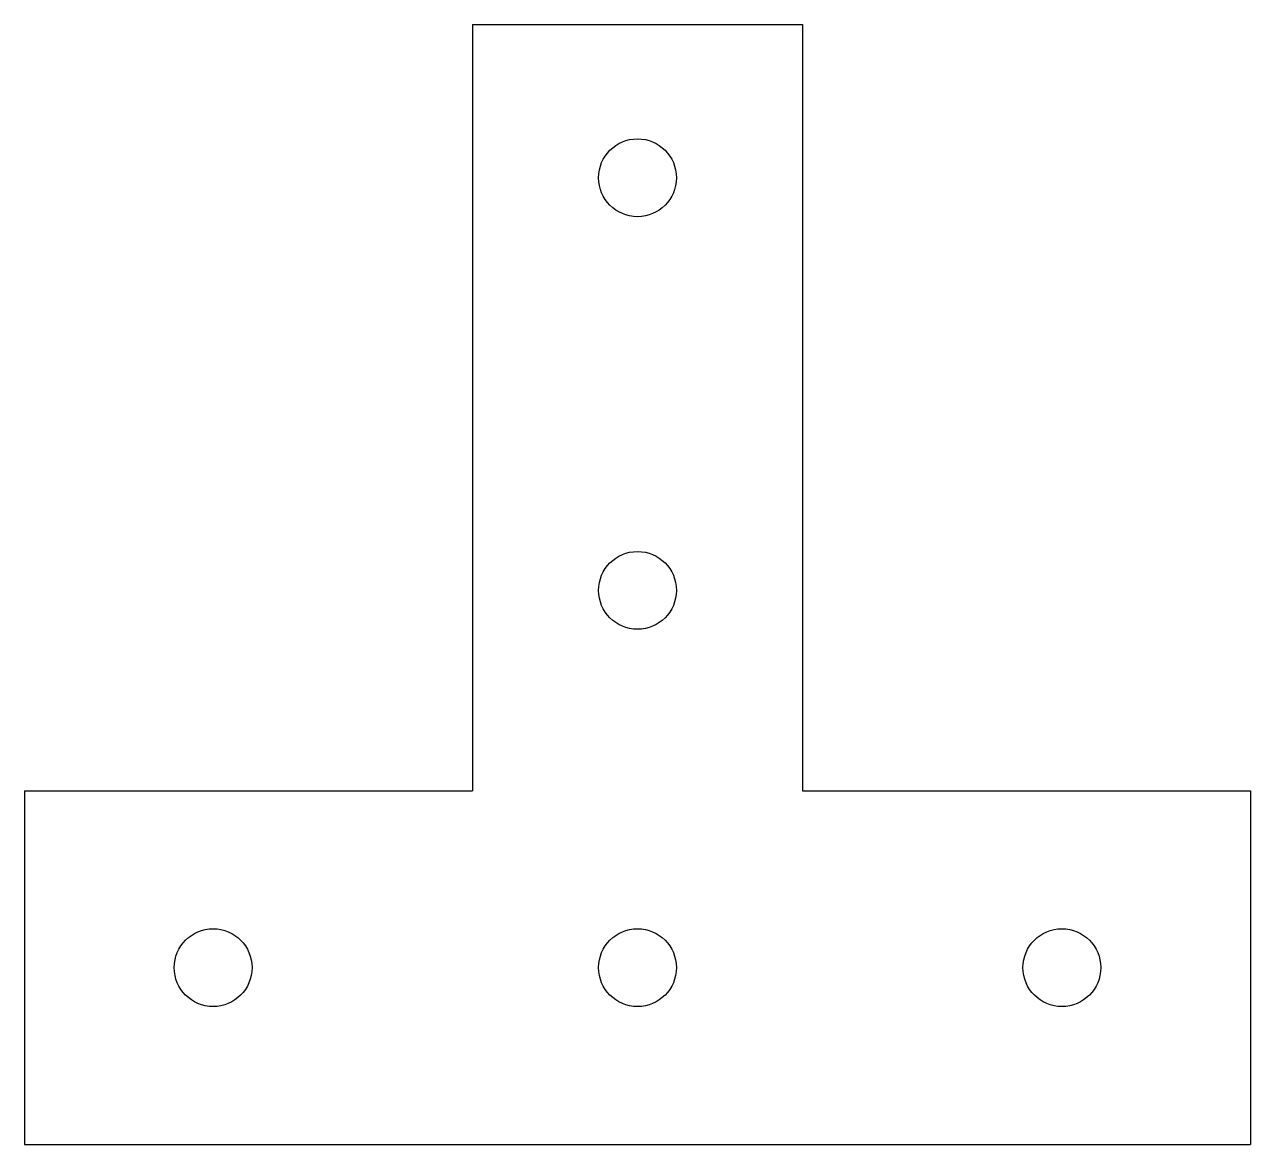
# Model space of a CAD drawing. Header units: millimetres. Extents: x 0 to 104, y 0 to 95.
import ezdxf

# ---------------------------------------------------------------- set-up
doc = ezdxf.new("R2010")
doc.units = ezdxf.units.MM

msp = doc.modelspace()

# ---------------------------------------------------------------- linework, layer by layer
for p, q in [((38, 95), (66, 95)), ((38, 95), (38, 30)), ((66, 95), (66, 30)), ((0, 30), (38, 30)), ((0, 30), (0, 0)), ((66, 30), (104, 30)), ((104, 30), (104, 0)), ((0, 0), (104, 0))]:
    msp.add_line(p, q)
for centre in [(52, 82), (52, 47), (16, 15), (52, 15), (88, 15)]:
    msp.add_circle(centre, 3.3)

doc.saveas('drawing.dxf')
